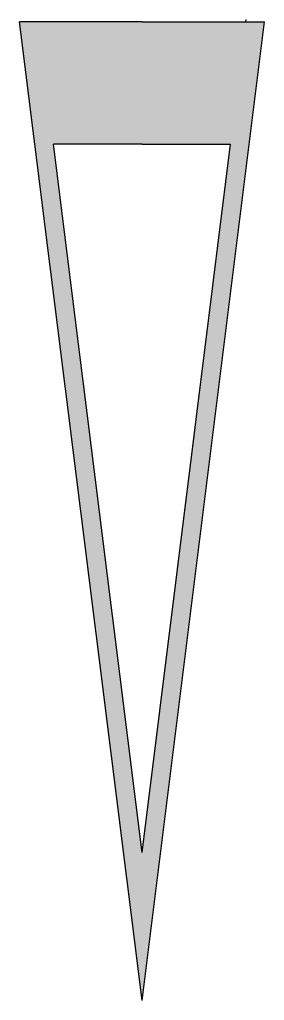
# Model space of a CAD drawing. Extents: x 277.79 to 279.79, y 60.35 to 68.36.
import ezdxf

# ---------------------------------------------------------------- set-up
doc = ezdxf.new("R2010")
doc.units = 0

msp = doc.modelspace()

# ---------------------------------------------------------------- hatches: boundary and pattern name
h = msp.add_hatch(color=256)
h.paths.add_polyline_path([(279.7915, 68.3456), (278.7915, 68.3456), (277.7915, 68.3456), (278.7915, 60.3456)])
h.paths.add_polyline_path([(278.7915, 67.3456), (279.5153, 67.3456), (278.7915, 61.5549), (278.0676, 67.3456)], flags=16)

# ---------------------------------------------------------------- linework, layer by layer
for p, q in [((278.7915, 60.3456), (277.7915, 68.3456)), ((278.7915, 68.3456), (277.7915, 68.3456)), ((278.7915, 60.3456), (279.7915, 68.3456)), ((278.7915, 68.3456), (279.7915, 68.3456)), ((279.6403, 68.3456), (279.6426, 68.3642)), ((278.7915, 61.5549), (278.0676, 67.3456)), ((278.7915, 67.3456), (278.0676, 67.3456)), ((278.7915, 61.5549), (279.5153, 67.3456)), ((278.7915, 67.3456), (279.5153, 67.3456))]:
    msp.add_line(p, q)

doc.saveas('drawing.dxf')
